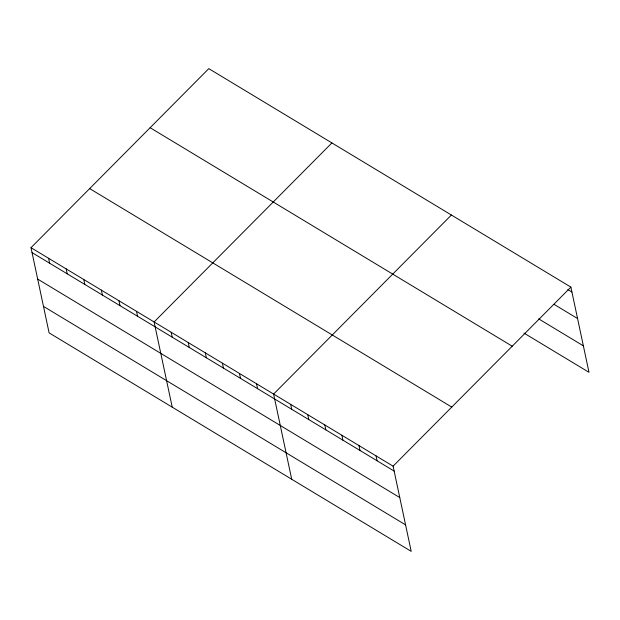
<?xml version="1.0" encoding="UTF-8"?>
<svg xmlns="http://www.w3.org/2000/svg" width="620" height="620" viewBox="0 0 620 620"><rect width="100%" height="100%" fill="white"/><g stroke="black" fill="none" stroke-linecap="round" stroke-linejoin="round"><path stroke-width="0.93" d="M31 247.674L393.096 466.163L411.207 551.358L49.112 332.878L31 247.674L208.793 68.642L570.888 287.122L589 372.326L523.97 333.087M331.909 142.925L154.109 321.958L172.221 407.162M451.399 215.024L273.606 394.056L291.71 479.26M393.096 466.163L570.888 287.122M567.874 289.594L571.935 292.051M553.993 304.319L577.569 318.541M538.664 318.858L583.366 345.836M150.125 127.72L512.221 346.208M89.675 188.596L451.771 407.077M32.046 252.603L394.142 471.084M37.681 279.093L399.776 497.573M43.477 306.388L405.573 524.869M376.022 455.863L377.069 460.784M358.957 445.563L360.003 450.484M341.884 435.263L342.93 440.185M324.818 424.964L325.864 429.885M307.745 414.656L308.791 419.585M290.672 404.356L291.718 409.285M256.533 383.757L257.579 388.686M239.46 373.457L240.513 378.386M222.394 363.157L223.44 368.086M205.321 352.858L206.367 357.787M188.255 342.558L189.302 347.487M171.182 332.258L172.228 337.187M136.524 311.349L137.57 316.278M118.939 300.739L119.986 305.66M101.347 290.121L102.401 295.05M83.762 279.512L84.808 284.44M66.177 268.902L67.224 273.823M48.585 258.284L49.631 263.213"/></g></svg>
